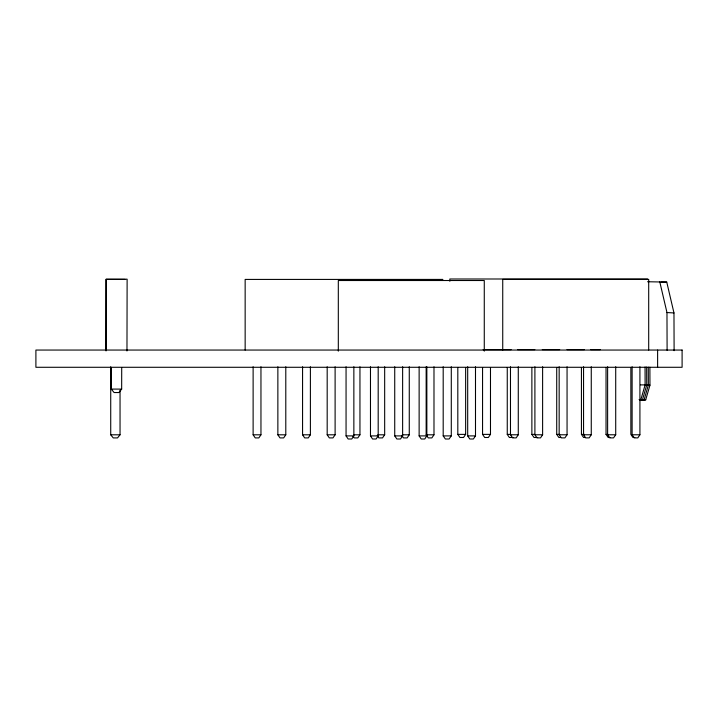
<?xml version="1.0" encoding="UTF-8"?>
<svg xmlns="http://www.w3.org/2000/svg" width="718" height="718" viewBox="0 0 718 718"><rect width="100%" height="100%" fill="white"/><g stroke="black" fill="none" stroke-linecap="round" stroke-linejoin="round"><path stroke-width="1.08" d="M106.031 350.931L106.183 279.131L127.122 279.176L126.969 350.976M121.71 367.787L121.665 389.102L118.865 392.549L114.09 392.54L111.308 389.084L111.353 367.769M639.37 399.612L640.878 399.603L645.123 384.893L645.06 366.961M641.775 399.702L642.484 399.693L646.739 384.983L646.667 367.051M648.282 367.149L648.345 385.072L644.136 399.782L642.502 399.89L645.706 399.872L649.961 385.162L649.898 367.239M378.189 366.754L378.189 435.898L376.106 439.003L372.561 439.003L370.479 435.898L370.479 366.754M426.842 366.754L426.842 435.898L424.76 439.003L421.215 439.003L419.132 435.898L419.132 366.754M542.611 366.754L542.611 434.776L540.528 437.881L536.983 437.881L534.901 434.776L534.901 366.754M591.264 366.754L591.264 434.776L589.182 437.881L585.637 437.881L583.554 434.776L583.554 366.754M353.857 366.754L353.857 435.898L351.757 439.003L348.158 439.003L346.058 435.898L346.058 366.754M475.495 366.754L475.495 435.898L473.386 439.003L469.796 439.003L467.687 435.898L467.687 366.754M518.279 366.754L518.279 434.776L516.179 437.881L512.589 437.881L510.48 434.776L510.48 366.754M639.918 366.754L639.918 434.776L637.817 437.881L634.218 437.881L632.118 434.776L632.118 366.754M260.957 366.781L260.957 434.803L258.839 437.908L255.24 437.908L253.122 434.803L253.122 366.781M310.391 366.781L310.391 434.803L308.282 437.908L304.674 437.908L302.565 434.803L302.565 366.781M433.986 366.781L433.986 434.803L431.877 437.908L428.269 437.908L426.16 434.803L426.16 366.781M465.641 367.472L465.641 434.381L463.532 437.486L459.924 437.486L457.815 434.381L457.815 367.472M402.627 366.754L402.627 435.898L400.5 439.003L396.866 439.003L394.729 435.898L394.729 366.754M567.058 366.754L567.058 434.776L564.922 437.881L561.288 437.881L559.16 434.776L559.16 366.754M285.791 366.781L285.791 434.803L283.655 437.908L280.002 437.908L277.866 434.803L277.866 366.781M335.109 366.781L335.109 434.803L332.972 437.908L329.32 437.908L327.184 434.803L327.184 366.781M359.951 366.781L359.951 434.803L357.815 437.908L354.162 437.908L353.094 436.356M384.668 366.781L384.668 434.803L382.532 437.908L378.88 437.908L377.282 435.575M409.269 366.781L409.269 434.803L407.133 437.908L403.48 437.908L401.874 435.575M490.484 367.472L490.484 434.381L488.348 437.486L484.695 437.486L482.559 434.381L482.559 367.472M451.29 366.754L451.29 435.898L449.1 439.003L445.375 439.003L443.194 435.898L443.194 366.754M615.712 366.754L615.712 434.776L613.531 437.881L609.797 437.881L607.616 434.776L607.616 366.754M120.041 390.197L120.041 434.803L117.528 437.908L113.238 437.908L110.725 434.803L110.725 366.781M646.613 384.992L644.818 384.983M648.219 385.081L646.433 385.072M640.878 399.603L639.352 399.711L640.824 399.693M642.484 399.693L640.16 399.711M645.706 399.872L640.923 399.791L641.632 399.791M644.486 384.902L645.123 384.893L640.51 384.893M649.314 385.18L649.961 385.162L648.04 385.162M643.391 399.791L642.592 399.791M643.247 399.881L644.046 399.872M647.582 281.743L666.753 282.093L673.969 312.94L674.112 350.68M661.224 282.111L666.753 282.093M639.208 399.603L640.025 399.603M640.977 399.702L642.43 399.782M647.6 278.997L449.845 278.997L449.845 281.241M124.86 279.419L106.031 279.419L106.031 350.052M442.907 279.419L245.152 279.419L245.152 350.052M483.16 349.63L511.108 349.63M517.552 349.63L534.847 349.63M542.278 349.63L559.69 349.63M566.996 349.63L584.407 349.63M590.636 349.63L600.311 349.63M457.815 434.381L465.641 434.381M482.559 434.381L490.484 434.381M507.258 367.472L507.258 434.381L510.606 434.381M531.876 367.472L531.876 434.381L534.847 434.381M556.719 367.472L556.719 434.381L559.69 434.381M581.436 367.472L581.436 434.381L584.407 434.381M606.037 367.472L606.037 434.381L608.011 434.381M110.725 434.803L120.041 434.803M253.122 434.803L260.957 434.803M277.866 434.803L285.791 434.803M302.565 434.803L310.391 434.803M327.184 434.803L335.109 434.803M354.01 434.803L359.951 434.803M377.74 434.803L384.668 434.803M402.331 434.803L409.269 434.803M426.16 434.803L433.986 434.803M510.48 434.776L518.279 434.776M534.901 434.776L542.611 434.776M559.16 434.776L567.058 434.776M583.554 434.776L591.264 434.776M607.616 434.776L615.712 434.776M632.118 434.776L639.918 434.776M346.058 435.898L353.857 435.898M370.479 435.898L378.189 435.898M394.729 435.898L402.627 435.898M419.132 435.898L426.842 435.898M443.194 435.898L451.29 435.898M467.687 435.898L475.495 435.898M512.975 437.486L509.367 437.486L507.258 434.381M537.665 437.486L534.012 437.486L531.876 434.381M560.677 437.486L558.855 437.486L556.719 434.381M585.403 437.486L583.572 437.486L581.436 434.381M609.995 437.486L608.173 437.486L606.037 434.381M634.766 437.486L632.962 437.486L630.853 434.381L630.853 367.472M111.308 389.084L121.665 389.102M659.743 281.698L666.968 312.545L673.969 312.94M666.968 312.545L667.103 350.285M657.616 350.052L657.616 367.284M648.695 350.025L648.695 279.392L502.735 279.392L502.735 350.025M484.273 351.138L484.273 280.514L338.313 280.514L338.313 351.138M682.1 350.052L35.9 350.052L35.9 367.284L682.1 367.284L682.1 350.052"/></g></svg>
